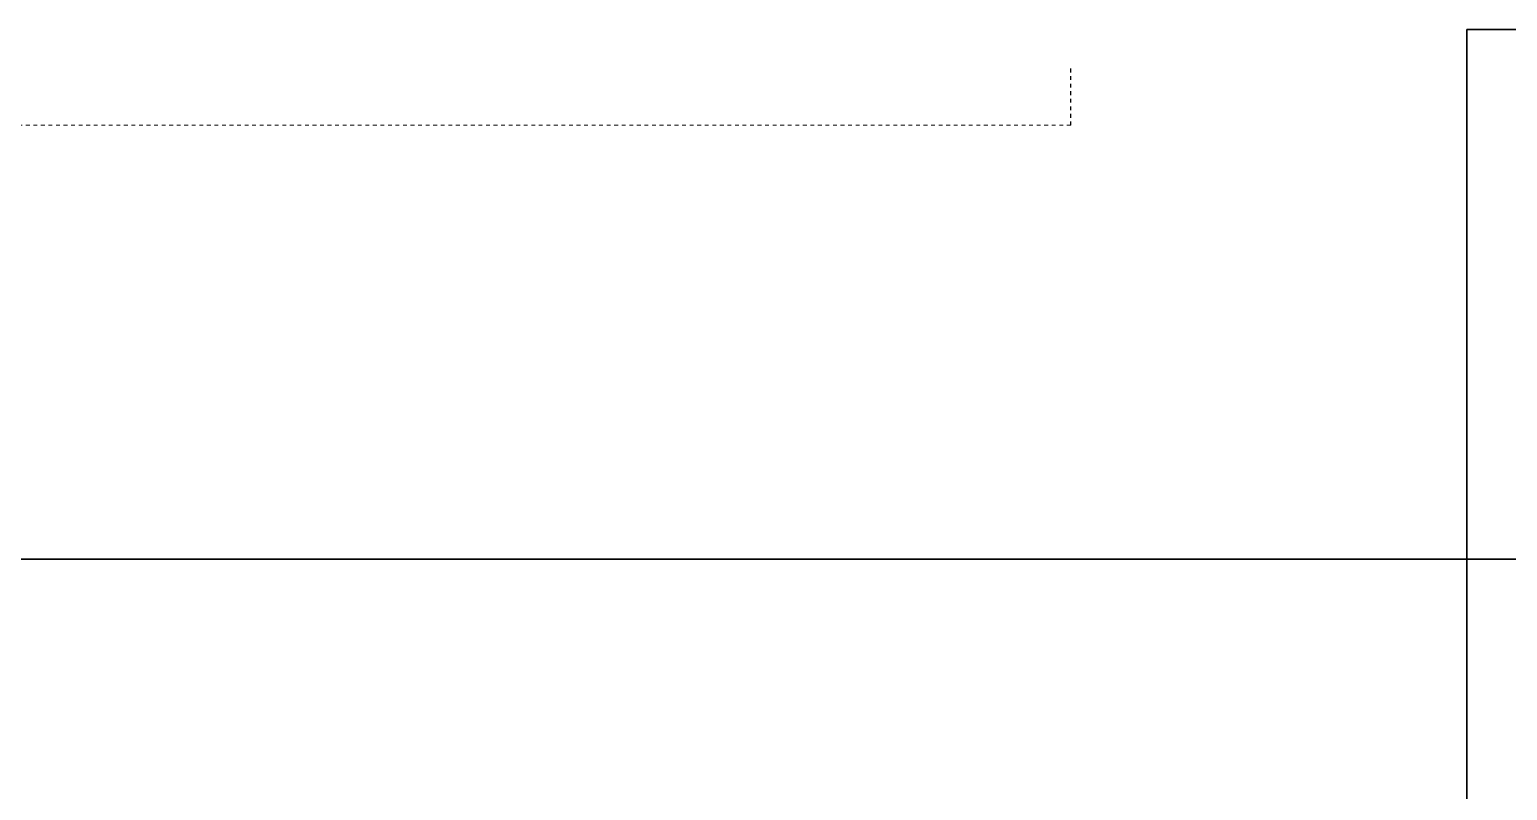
# Model space of a CAD drawing. Header units: millimetres. Extents: x -116965 to 323937, y 291661 to 566926.
# Drawn here: x -19374.5 to -19335.32, y 302529.69 to 302549.85 of the extents above; entities that cross this region are included whole.
import ezdxf

# ---------------------------------------------------------------- set-up
doc = ezdxf.new("R2010")
doc.units = ezdxf.units.MM
doc.linetypes.add('DASHED', pattern=[0.75, 0.5, -0.25])
for name, color, linetype, lineweight in [('Hidden Edges(Schneider)', 7, 'DASHED', 18), ('Sketch Geometry(Schneider)', 7, 'Continuous', 35), ('Visible Edges(Schneider)', 7, 'Continuous', 35)]:
    doc.layers.add(name, color=color, linetype=linetype, lineweight=lineweight)

msp = doc.modelspace()

# ---------------------------------------------------------------- linework, layer by layer
at = {"layer": 'Hidden Edges(Schneider)', "ltscale": 0.0061}
for p, q in [((-19346.898645, 302548.815878), (-19346.898645, 302547.315878)), ((-19346.898309, 302548.815878), (-19346.898309, 302547.315878)), ((-19346.897968, 302548.815878), (-19346.897968, 302547.315878)), ((-19346.897628, 302548.815878), (-19346.897628, 302547.315878)), ((-19346.897292, 302548.815878), (-19346.897292, 302547.315878))]:
    msp.add_line(p, q, dxfattribs=at)
at = {"layer": 'Hidden Edges(Schneider)', "ltscale": 0.129921}
msp.add_line((-19346.897292, 302547.315878), (-19396.397292, 302547.315878), dxfattribs=at)
at = {"layer": 'Sketch Geometry(Schneider)'}
for p, q in [((-19336.397195, 302549.851319), (-19179.376148, 302549.851319)), ((-19336.397195, 302461.644408), (-19336.397195, 302549.851319))]:
    msp.add_line(p, q, dxfattribs=at)
at = {"layer": 'Visible Edges(Schneider)'}
msp.add_line((-19558.298825, 302535.815878), (-18956.298825, 302535.815878), dxfattribs=at)

doc.saveas('drawing.dxf')
